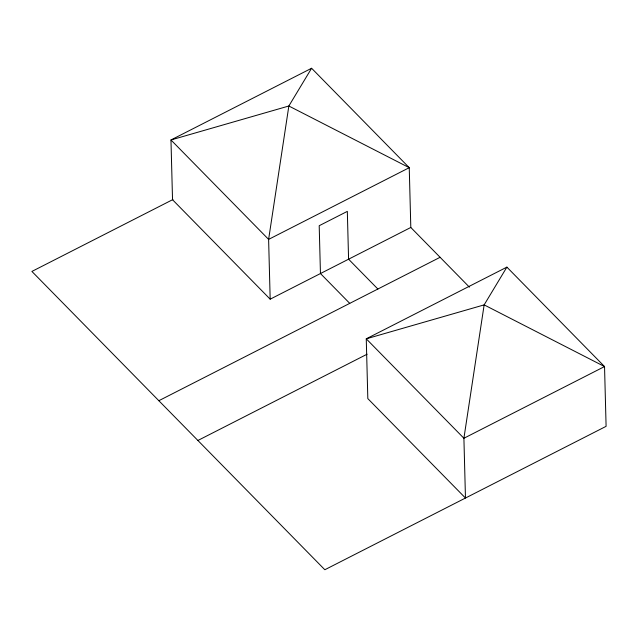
<?xml version="1.0" encoding="UTF-8"?>
<svg xmlns="http://www.w3.org/2000/svg" width="638" height="638" viewBox="0 0 638 638"><rect width="100%" height="100%" fill="white"/><g stroke="black" fill="none" stroke-linecap="round" stroke-linejoin="round"><path stroke-width="0.96" d="M311.599 68.258L288.854 106.004L268.614 239.394L270.177 299.174L410.808 227.471L409.245 167.69L311.599 68.258L170.968 139.961L172.531 199.734L270.177 299.174M506.891 267.123L484.146 304.876L463.906 438.266L465.469 498.039L367.823 398.606L366.26 338.826L506.891 267.123L604.537 366.563L606.1 426.336L324.838 569.742L31.9 271.437L172.978 199.511M158.838 400.704L440.1 257.297M197.9 440.475L367.097 354.21M410.808 227.471L469.393 287.132M377.871 289.03L348.579 259.195L347.327 211.377L319.199 225.716L320.451 273.535L349.744 303.369M409.245 167.69L268.614 239.394L170.968 139.961L288.854 106.004L409.245 167.69M604.537 366.563L463.906 438.266L366.26 338.826L484.146 304.876L604.537 366.563"/></g></svg>
